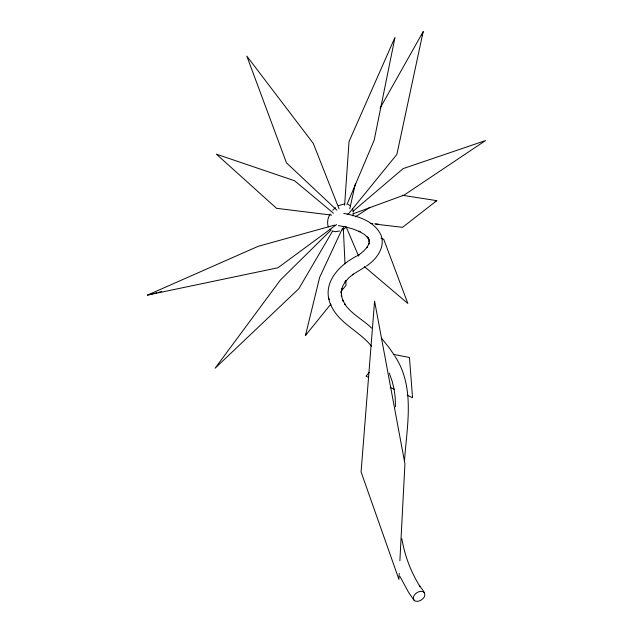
<?xml version="1.0" encoding="UTF-8"?>
<svg xmlns="http://www.w3.org/2000/svg" width="633" height="633" viewBox="0 0 633 633"><rect width="100%" height="100%" fill="white"/><g stroke="black" fill="none" stroke-linecap="round" stroke-linejoin="round"><path stroke-width="0.95" d="M399.217 573.482L398.917 579.361L361.079 471.949L374.586 301.15L404.93 463.823L399.882 560.759M344.629 205.203L349.012 141.602L394.984 37.387L374.158 140.225L346.916 204.633M353 215.837L353.214 212.807M404.542 460.001C406.979 425.487 415.351 387.111 394.865 356.118M380.093 108.14L423.16 31.65L396.867 154.436L348.704 213.59M349.772 208.803L355.319 183.934M330.576 304.433L305.462 335.49L319.649 277.389L342.429 228.41M421.989 35.298L423.16 31.65M305.462 335.49L306.34 333.765M330.054 214.089C327.728 217.887 326.873 222.618 328.282 226.899M332.634 230.958L298.871 288.664L215.109 368.208L280.387 280.039L331.186 229.914M340.736 291.86L346.014 285.341L345.784 280.451M369.174 372.473L366.048 376.2L368.73 377.442M332.768 210.219L335.49 207.624M353.079 211.256L403.181 168.592L485.519 140.573L404.099 195.091L353.285 213.717M358.104 255.566L363.603 251.151L367.615 246.633L366.713 247.796L369.126 243.325L368.58 244.773L369.395 240.421L369.276 242.012L368.501 237.842L368.825 239.424M366.507 266.01C376.263 259.562 385.568 247.614 381.082 235.31C374.657 221.099 357.843 216.043 343.759 213.408M402.414 195.281L436.786 200.653L402.548 227.326L375.757 224.169M336.606 224.549L277.974 267.759L147.481 295.097L258.122 246.332L334.738 225.071M342.485 229.826L345.412 227.872M355.469 216.787L370.107 207.276M359.164 254.877C340.483 263.502 320.702 282.864 330.893 305.106C338.916 323.574 359.425 330.94 371.444 346.227M365.447 266.699L352.344 274.801L353.364 274.136L348.712 277.95L345.001 282.089L345.808 280.997L343.118 285.356L341.44 289.914L341.891 288.537L341.258 293.221L341.266 291.758L341.685 296.521L341.25 295.113L343.141 301.292L342.722 299.923L345.214 304.671L344.423 303.539C351.204 314.055 362.891 319.515 371.618 328.1M435.069 201.389L436.786 200.653M338.457 205.638L344.328 204.024M147.481 295.097L156.976 292.723M158.875 292.248L161.724 291.536M339.517 231.029L335.419 231.678L332.76 231.172M370.914 223.386L372.821 223.591M374.728 223.797L378.55 224.209M331.645 215.109L276.542 208.32L216.375 154.159L294.535 180.737L333.48 213.202M347.311 214.049L348.395 214.239M338.433 225.617L346.116 226.994M393.655 354.44L409.44 357.471L412.55 397.698L407.185 395.214M345.032 226.804L353.19 229.059L360.098 231.86L358.887 231.156L364.323 234.4L368.279 238.055L367.195 236.908L369.569 240.856M381.058 238.198L383.748 239.337L407.842 303.452L364.505 266.699M390.189 387.364L394.668 389.43M348.245 204.404L350.35 205.796M424.126 592.409C419.513 588.421 409.527 596.571 414.979 600.994C417.946 602.11 421.206 600.495 423.24 598.327C427.694 593.952 421.515 589.101 419.347 585.454L419.932 586.38C410.777 571.908 404.78 555.568 401.828 538.723M329.69 229.091L330.663 229.779M336.891 210.203L286.456 162.831L246.83 56.115L313.28 143.43L339.066 208.811M381.493 338.196L389.255 347.841L394.272 355.192M414.045 600.329L408.522 592.219L400.009 576.56M346.219 227.049L358.602 256.08M389.279 373.122L392.151 381.208L394.177 389.714L395.206 397.651L395.498 406.837M328.772 298.159L329.2 299.559M330.473 303.737L330.893 305.106M352.621 208.787L353.222 211.604M343.244 226.661L345.001 263.819M343.26 228.529L343.276 230.404"/></g></svg>
